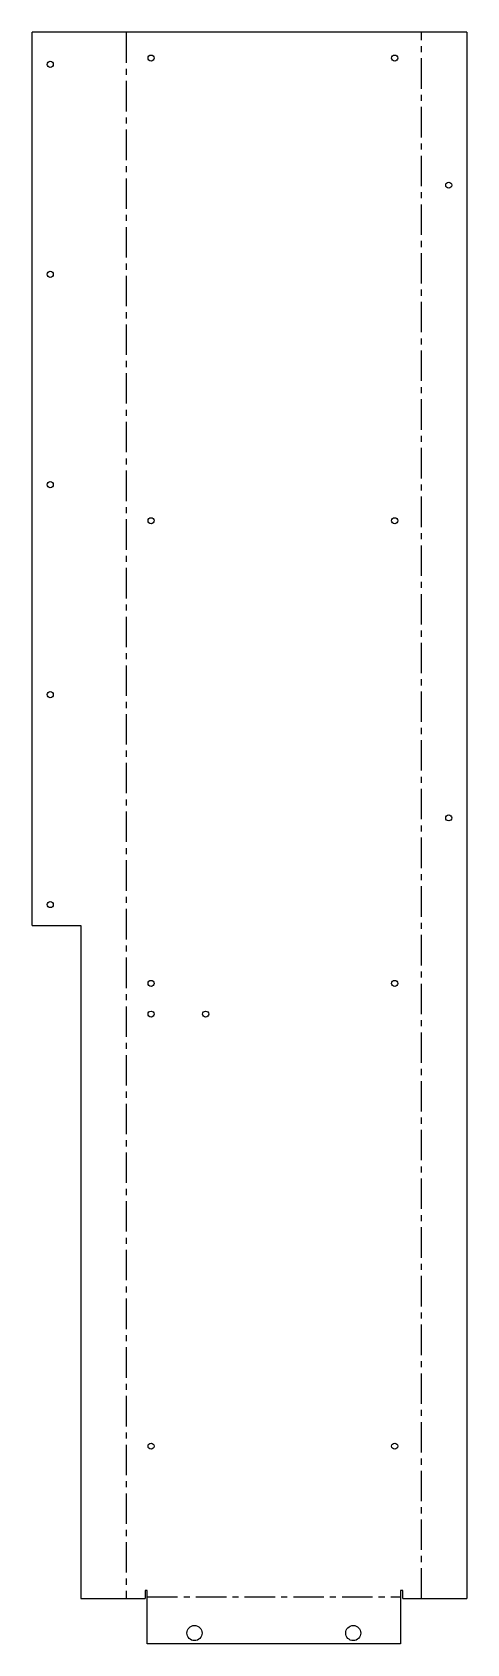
# Model space of a CAD drawing. Header units: inches. Extents: x -1.9 to 7.1, y -0.9 to 32.2.
import ezdxf

# ---------------------------------------------------------------- set-up
doc = ezdxf.new("R2010")
doc.units = ezdxf.units.IN
doc.header["$MEASUREMENT"] = 0
doc.linetypes.add('CENTER', pattern=[1, 0.625, -0.125, 0.125, -0.125])
doc.linetypes.add('Continuous2', pattern=[0])

msp = doc.modelspace()

# ---------------------------------------------------------------- linework, layer by layer
at = {"color": 7, "linetype": 'Continuous2', "lineweight": -3, "true_color": 0xffffff}
for p, q in [((7.06, 32.16), (-1.86, 32.16)), ((-1.86, 13.82), (-1.86, 32.16)), ((7.06, 32.16), (7.06, 0)), ((-1.86, 13.82), (-0.86, 13.82)), ((-0.86, 13.82), (-0.86, 0)), ((-0.86, 0), (0.455, 0)), ((0.5, 0.165), (0.455, 0.165)), ((0.455, 0.165), (0.455, 0)), ((0.5, -0.927), (0.5, 0.165)), ((5.745, 0.165), (5.7, 0.165)), ((5.7, 0.165), (5.7, -0.927)), ((5.745, 0), (5.745, 0.165)), ((5.745, 0), (7.06, 0)), ((5.7, -0.927), (0.5, -0.927))]:
    msp.add_line(p, q, dxfattribs=at)
at = {"color": 7, "linetype": 'CENTER', "lineweight": -3, "true_color": 0xffffff}
for p, q in [((0.07, 32.16), (0.07, 0)), ((6.13, 0), (6.13, 32.16)), ((0.5, 0.036), (5.7, 0.036))]:
    msp.add_line(p, q, dxfattribs=at)
at = {"color": 7, "linetype": 'Continuous2', "lineweight": -3, "true_color": 0xffffff}
for centre, radius in [((-1.49, 31.5), 0.0625), ((0.58, 31.63), 0.0625), ((5.58, 31.63), 0.0625), ((6.69, 29.02), 0.0625), ((-1.49, 27.19), 0.0625), ((-1.49, 22.87), 0.0625), ((0.58, 22.13), 0.0625), ((5.58, 22.13), 0.0625), ((-1.49, 18.56), 0.0625), ((6.69, 16.03), 0.0625), ((-1.49, 14.25), 0.0625), ((0.58, 12.63), 0.0625), ((5.58, 12.63), 0.0625), ((0.58, 12), 0.0625), ((1.7, 12), 0.0625), ((0.58, 3.13), 0.0625), ((5.58, 3.13), 0.0625), ((1.47, -0.707), 0.155), ((4.73, -0.707), 0.155)]:
    msp.add_circle(centre, radius, dxfattribs=at)

doc.saveas('drawing.dxf')
